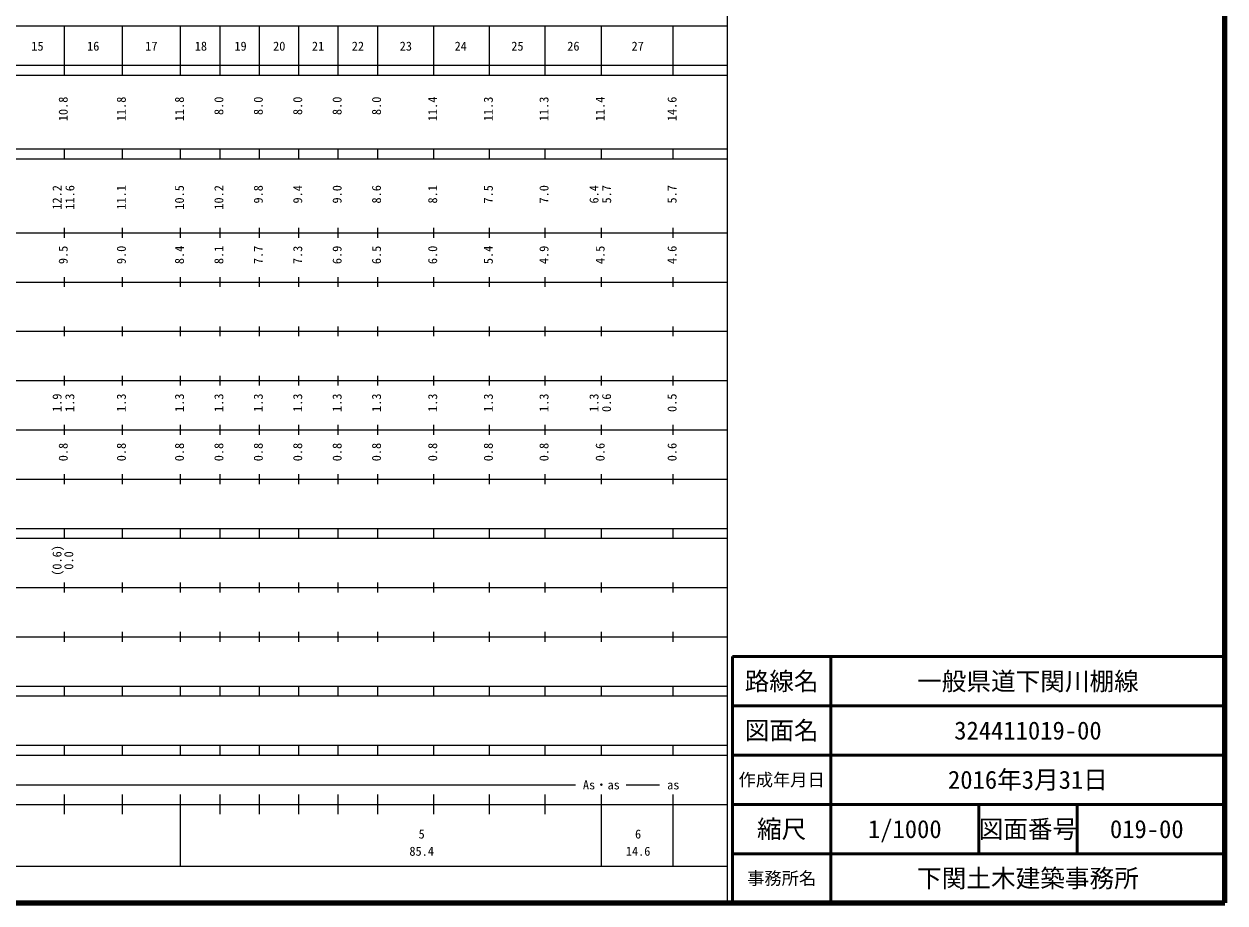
# Model space of a CAD drawing. Units: millimetres at full size, sheet at 1:1000; details may follow other scales. Extents: x 40000 to 680000, y 20000 to 380000.
# Drawn here: x 436202 to 680000, y 20000 to 198357 of the extents above; entities that cross this region are included whole.
import ezdxf
from ezdxf.enums import TextEntityAlignment as Align

# ---------------------------------------------------------------- set-up
doc = ezdxf.new("R2010")
doc.units = ezdxf.units.MM
doc.header["$LTSCALE"] = 1000
for name, color, linetype, lineweight in [('M-TTL', 2, 'Continuous', 140), ('M-TTL-BAND', 7, 'Continuous', 25), ('M-TTL-FRAM', 2, 'Continuous', 50), ('M-TTL-LINE', 7, 'Continuous', 50)]:
    doc.layers.add(name, color=color, linetype=linetype, lineweight=lineweight)
doc.layers.add('M-TTL-TXT', color=7, linetype='Continuous')
doc.styles.add('ＭＳ ゴシック', font='')
doc.styles.get('ＭＳ ゴシック').set_extended_font_data('MS Gothic')

msp = doc.modelspace()

# ---------------------------------------------------------------- linework, layer by layer
at = {"layer": 'M-TTL'}
for p, q in [((680000, 20000), (680000, 380000)), ((40000, 20000), (680000, 20000))]:
    msp.add_line(p, q, dxfattribs=at)
at = {"layer": 'M-TTL-BAND'}
for p, q in [((579000, 20000), (579000, 370000)), ((68000, 198000), (579000, 198000)), ((444400, 188000), (444400, 198000)), ((456200, 188000), (456200, 198000)), ((468000, 188000), (468000, 198000)), ((476000, 188000), (476000, 198000)), ((484000, 188000), (484000, 198000)), ((492000, 188000), (492000, 198000)), ((500000, 188000), (500000, 198000)), ((508000, 188000), (508000, 198000)), ((519400, 188000), (519400, 198000)), ((530700, 188000), (530700, 198000)), ((542000, 188000), (542000, 198000)), ((553400, 188000), (553400, 198000)), ((568000, 188000), (568000, 198000)), ((40000, 190000), (579000, 190000)), ((40000, 188000), (579000, 188000)), ((40000, 173000), (579000, 173000)), ((40000, 171000), (579000, 171000)), ((444400, 171000), (444400, 173000)), ((456200, 171000), (456200, 173000)), ((468000, 171000), (468000, 173000)), ((476000, 171000), (476000, 173000)), ((484000, 171000), (484000, 173000)), ((492000, 171000), (492000, 173000)), ((500000, 171000), (500000, 173000)), ((508000, 171000), (508000, 173000)), ((519400, 171000), (519400, 173000)), ((530700, 171000), (530700, 173000)), ((542000, 171000), (542000, 173000)), ((553400, 171000), (553400, 173000)), ((568000, 171000), (568000, 173000)), ((444400, 155000), (444400, 157000)), ((456200, 155000), (456200, 157000)), ((468000, 155000), (468000, 157000)), ((476000, 155000), (476000, 157000)), ((484000, 155000), (484000, 157000)), ((492000, 155000), (492000, 157000)), ((500000, 155000), (500000, 157000)), ((508000, 155000), (508000, 157000)), ((519400, 155000), (519400, 157000)), ((530700, 155000), (530700, 157000)), ((542000, 155000), (542000, 157000)), ((553400, 155000), (553400, 157000)), ((568000, 155000), (568000, 157000)), ((40000, 156000), (579000, 156000)), ((444400, 145000), (444400, 147000)), ((456200, 145000), (456200, 147000)), ((468000, 145000), (468000, 147000)), ((476000, 145000), (476000, 147000)), ((484000, 145000), (484000, 147000)), ((492000, 145000), (492000, 147000)), ((500000, 145000), (500000, 147000)), ((508000, 145000), (508000, 147000)), ((519400, 145000), (519400, 147000)), ((530700, 145000), (530700, 147000)), ((542000, 145000), (542000, 147000)), ((553400, 145000), (553400, 147000)), ((568000, 145000), (568000, 147000)), ((46000, 146000), (579000, 146000)), ((444400, 135000), (444400, 137000)), ((456200, 135000), (456200, 137000)), ((468000, 135000), (468000, 137000)), ((476000, 135000), (476000, 137000)), ((484000, 135000), (484000, 137000)), ((492000, 135000), (492000, 137000)), ((500000, 135000), (500000, 137000)), ((508000, 135000), (508000, 137000)), ((519400, 135000), (519400, 137000)), ((530700, 135000), (530700, 137000)), ((542000, 135000), (542000, 137000)), ((553400, 135000), (553400, 137000)), ((568000, 135000), (568000, 137000)), ((52000, 136000), (579000, 136000)), ((444400, 125000), (444400, 127000)), ((456200, 125000), (456200, 127000)), ((468000, 125000), (468000, 127000)), ((476000, 125000), (476000, 127000)), ((484000, 125000), (484000, 127000)), ((492000, 125000), (492000, 127000)), ((500000, 125000), (500000, 127000)), ((508000, 125000), (508000, 127000)), ((519400, 125000), (519400, 127000)), ((530700, 125000), (530700, 127000)), ((542000, 125000), (542000, 127000)), ((553400, 125000), (553400, 127000)), ((568000, 125000), (568000, 127000)), ((46000, 126000), (579000, 126000)), ((52000, 116000), (579000, 116000)), ((444400, 115000), (444400, 117000)), ((456200, 115000), (456200, 117000)), ((468000, 115000), (468000, 117000)), ((476000, 115000), (476000, 117000)), ((484000, 115000), (484000, 117000)), ((492000, 115000), (492000, 117000)), ((500000, 115000), (500000, 117000)), ((508000, 115000), (508000, 117000)), ((519400, 115000), (519400, 117000)), ((530700, 115000), (530700, 117000)), ((542000, 115000), (542000, 117000)), ((553400, 115000), (553400, 117000)), ((568000, 115000), (568000, 117000)), ((46000, 106000), (579000, 106000)), ((444400, 105000), (444400, 107000)), ((456200, 105000), (456200, 107000)), ((468000, 105000), (468000, 107000)), ((476000, 105000), (476000, 107000)), ((484000, 105000), (484000, 107000)), ((492000, 105000), (492000, 107000)), ((500000, 105000), (500000, 107000)), ((508000, 105000), (508000, 107000)), ((519400, 105000), (519400, 107000)), ((530700, 105000), (530700, 107000)), ((542000, 105000), (542000, 107000)), ((553400, 105000), (553400, 107000)), ((568000, 105000), (568000, 107000)), ((40000, 96000), (579000, 96000)), ((444400, 94000), (444400, 96000)), ((456200, 94000), (456200, 96000)), ((468000, 94000), (468000, 96000)), ((476000, 94000), (476000, 96000)), ((484000, 94000), (484000, 96000)), ((492000, 94000), (492000, 96000)), ((500000, 94000), (500000, 96000)), ((508000, 94000), (508000, 96000)), ((519400, 94000), (519400, 96000)), ((530700, 94000), (530700, 96000)), ((542000, 94000), (542000, 96000)), ((553400, 94000), (553400, 96000)), ((568000, 94000), (568000, 96000)), ((40000, 94000), (579000, 94000)), ((49000, 84000), (579000, 84000)), ((444400, 83000), (444400, 85000)), ((456200, 83000), (456200, 85000)), ((468000, 83000), (468000, 85000)), ((476000, 83000), (476000, 85000)), ((484000, 83000), (484000, 85000)), ((492000, 83000), (492000, 85000)), ((500000, 83000), (500000, 85000)), ((508000, 83000), (508000, 85000)), ((519400, 83000), (519400, 85000)), ((530700, 83000), (530700, 85000)), ((542000, 83000), (542000, 85000)), ((553400, 83000), (553400, 85000)), ((568000, 83000), (568000, 85000)), ((40000, 74000), (579000, 74000)), ((444400, 73000), (444400, 75000)), ((456200, 73000), (456200, 75000)), ((468000, 73000), (468000, 75000)), ((476000, 73000), (476000, 75000)), ((484000, 73000), (484000, 75000)), ((492000, 73000), (492000, 75000)), ((500000, 73000), (500000, 75000)), ((508000, 73000), (508000, 75000)), ((519400, 73000), (519400, 75000)), ((530700, 73000), (530700, 75000)), ((542000, 73000), (542000, 75000)), ((553400, 73000), (553400, 75000)), ((568000, 73000), (568000, 75000)), ((40000, 64000), (579000, 64000)), ((444400, 62000), (444400, 64000)), ((456200, 62000), (456200, 64000)), ((468000, 62000), (468000, 64000)), ((476000, 62000), (476000, 64000)), ((484000, 62000), (484000, 64000)), ((492000, 62000), (492000, 64000)), ((500000, 62000), (500000, 64000)), ((508000, 62000), (508000, 64000)), ((519400, 62000), (519400, 64000)), ((530700, 62000), (530700, 64000)), ((542000, 62000), (542000, 64000)), ((553400, 62000), (553400, 64000)), ((568000, 62000), (568000, 64000)), ((40000, 62000), (579000, 62000)), ((40000, 52000), (579000, 52000)), ((444400, 50000), (444400, 52000)), ((456200, 50000), (456200, 52000)), ((468000, 50000), (468000, 52000)), ((476000, 50000), (476000, 52000)), ((484000, 50000), (484000, 52000)), ((492000, 50000), (492000, 52000)), ((500000, 50000), (500000, 52000)), ((508000, 50000), (508000, 52000)), ((519400, 50000), (519400, 52000)), ((530700, 50000), (530700, 52000)), ((542000, 50000), (542000, 52000)), ((553400, 50000), (553400, 52000)), ((568000, 50000), (568000, 52000)), ((40000, 50000), (579000, 50000)), ((71000, 44000), (548169, 44000)), ((558407, 44000), (565215, 44000)), ((444400, 38000), (444400, 42000)), ((456200, 38000), (456200, 42000)), ((468000, 27500), (468000, 42000)), ((476000, 38000), (476000, 42000)), ((484000, 38000), (484000, 42000)), ((492000, 38000), (492000, 42000)), ((500000, 38000), (500000, 42000)), ((508000, 38000), (508000, 42000)), ((519400, 38000), (519400, 42000)), ((530700, 38000), (530700, 42000)), ((542000, 38000), (542000, 42000)), ((553400, 27500), (553400, 42000)), ((568000, 27500), (568000, 42000)), ((40000, 40000), (579000, 40000)), ((68000, 27500), (579000, 27500))]:
    msp.add_line(p, q, dxfattribs=at)
at = {"layer": 'M-TTL-FRAM'}
for p, q in [((680000, 70000), (580000, 70000)), ((580000, 70000), (580000, 20000))]:
    msp.add_line(p, q, dxfattribs=at)
at = {"layer": 'M-TTL-LINE'}
for p, q in [((600000, 70000), (600000, 20000)), ((680000, 60000), (580000, 60000)), ((680000, 50000), (580000, 50000)), ((680000, 40000), (580000, 40000)), ((630000, 40000), (630000, 30000)), ((650000, 40000), (650000, 30000)), ((680000, 30000), (580000, 30000))]:
    msp.add_line(p, q, dxfattribs=at)

# ---------------------------------------------------------------- texts
at = {"layer": 'M-TTL-BAND', "style": 'ＭＳ ゴシック'}
for s, p in [('15', (438931, 192405)), ('16', (450248, 192405)), ('17', (462057, 192405)), ('18', (472111, 192405)), ('19', (480152, 192405)), ('20', (488009, 192405)), ('21', (495890, 192405)), ('22', (503982, 192405)), ('23', (513715, 192405)), ('24', (524856, 192405)), ('25', (536360, 192405)), ('26', (547724, 192405)), ('27', (560776, 192405)), ('As・as', (553400, 42500)), ('as', (568000, 42500)), ('5', (516929, 32523)), ('6', (560862, 32523)), ('85.4', (516929, 29033)), ('14.6', (560862, 29033))]:
    msp.add_text(s, height=1833, dxfattribs=at).set_placement(p, align=Align.BOTTOM_CENTER)
for s, p in [('10.8', (444150, 183625)), ('11.8', (455950, 183625)), ('11.8', (467750, 183625)), ('8.0', (475750, 183625)), ('8.0', (483750, 183625)), ('8.0', (491750, 183625)), ('8.0', (499750, 183625)), ('8.0', (507750, 183625)), ('11.4', (519150, 183625)), ('11.3', (530450, 183625)), ('11.3', (541750, 183625)), ('11.4', (553150, 183625)), ('14.6', (567750, 183625)), ('12.2', (442900, 165674)), ('11.6', (445512, 165674)), ('11.1', (455950, 165674)), ('10.5', (467750, 165674)), ('10.2', (475750, 165674)), ('9.8', (483750, 165674)), ('9.4', (491750, 165674)), ('9.0', (499750, 165674)), ('8.6', (507750, 165674)), ('8.1', (519150, 165674)), ('7.5', (530450, 165674)), ('7.0', (541750, 165674)), ('6.4', (551900, 165674)), ('5.7', (554474, 165674)), ('5.7', (567750, 165674)), ('9.5', (444150, 153375)), ('9.0', (455950, 153375)), ('8.4', (467750, 153375)), ('8.1', (475750, 153375)), ('7.7', (483750, 153375)), ('7.3', (491750, 153375)), ('6.9', (499750, 153375)), ('6.5', (507750, 153375)), ('6.0', (519150, 153375)), ('5.4', (530450, 153375)), ('4.9', (541750, 153375)), ('4.5', (553150, 153375)), ('4.6', (567750, 153375)), ('1.9', (442900, 123375)), ('1.3', (445485, 123375)), ('1.3', (455950, 123375)), ('1.3', (467750, 123375)), ('1.3', (475750, 123375)), ('1.3', (483750, 123375)), ('1.3', (491750, 123375)), ('1.3', (499750, 123375)), ('1.3', (507750, 123375)), ('1.3', (519150, 123375)), ('1.3', (530450, 123375)), ('1.3', (541750, 123375)), ('1.3', (551900, 123375)), ('0.6', (554449, 123375)), ('0.5', (567750, 123375)), ('0.8', (444150, 113375)), ('0.8', (455950, 113375)), ('0.8', (467750, 113375)), ('0.8', (475750, 113375)), ('0.8', (483750, 113375)), ('0.8', (491750, 113375)), ('0.8', (499750, 113375)), ('0.8', (507750, 113375)), ('0.8', (519150, 113375)), ('0.8', (530450, 113375)), ('0.8', (541750, 113375)), ('0.6', (553150, 113375)), ('0.6', (567750, 113375)), ('(0.6)', (442900, 92625))]:
    msp.add_text(s, height=1833, rotation=90, dxfattribs=at).set_placement(p, align=Align.MIDDLE_RIGHT)
msp.add_text('0.0', height=1833, rotation=90, dxfattribs=at).set_placement((446748, 89500), align=Align.BOTTOM_CENTER)
at = {"layer": 'M-TTL-TXT', "style": 'ＭＳ ゴシック'}
for s, height, p in [('路線名', 3666, (590000, 65000)), ('路線名', 3666, (590000, 65000)), ('一般県道下関川棚線', 3666, (640000, 65000)), ('図面名', 3666, (590000, 55000)), ('図面名', 3666, (590000, 55000)), ('324411019-00', 3666, (640000, 55000)), ('作成年月日', 2566, (590000, 45000)), ('作成年月日', 2566, (590000, 45000)), ('2016年3月31日', 3666, (640000, 45000)), ('縮尺', 3666, (590000, 35000)), ('縮尺', 3666, (590000, 35000)), ('1/1000', 3666, (615000, 35000)), ('図面番号', 3666, (640000, 35000)), ('図面番号', 3666, (640000, 35000)), ('019-00', 3666, (664125, 35000)), ('下関土木建築事務所', 3666, (640000, 25000)), ('事務所名', 2566, (590000, 25000)), ('事務所名', 2566, (590000, 25000))]:
    msp.add_text(s, height=height, dxfattribs=at).set_placement(p, align=Align.MIDDLE_CENTER)

doc.saveas('drawing.dxf')
